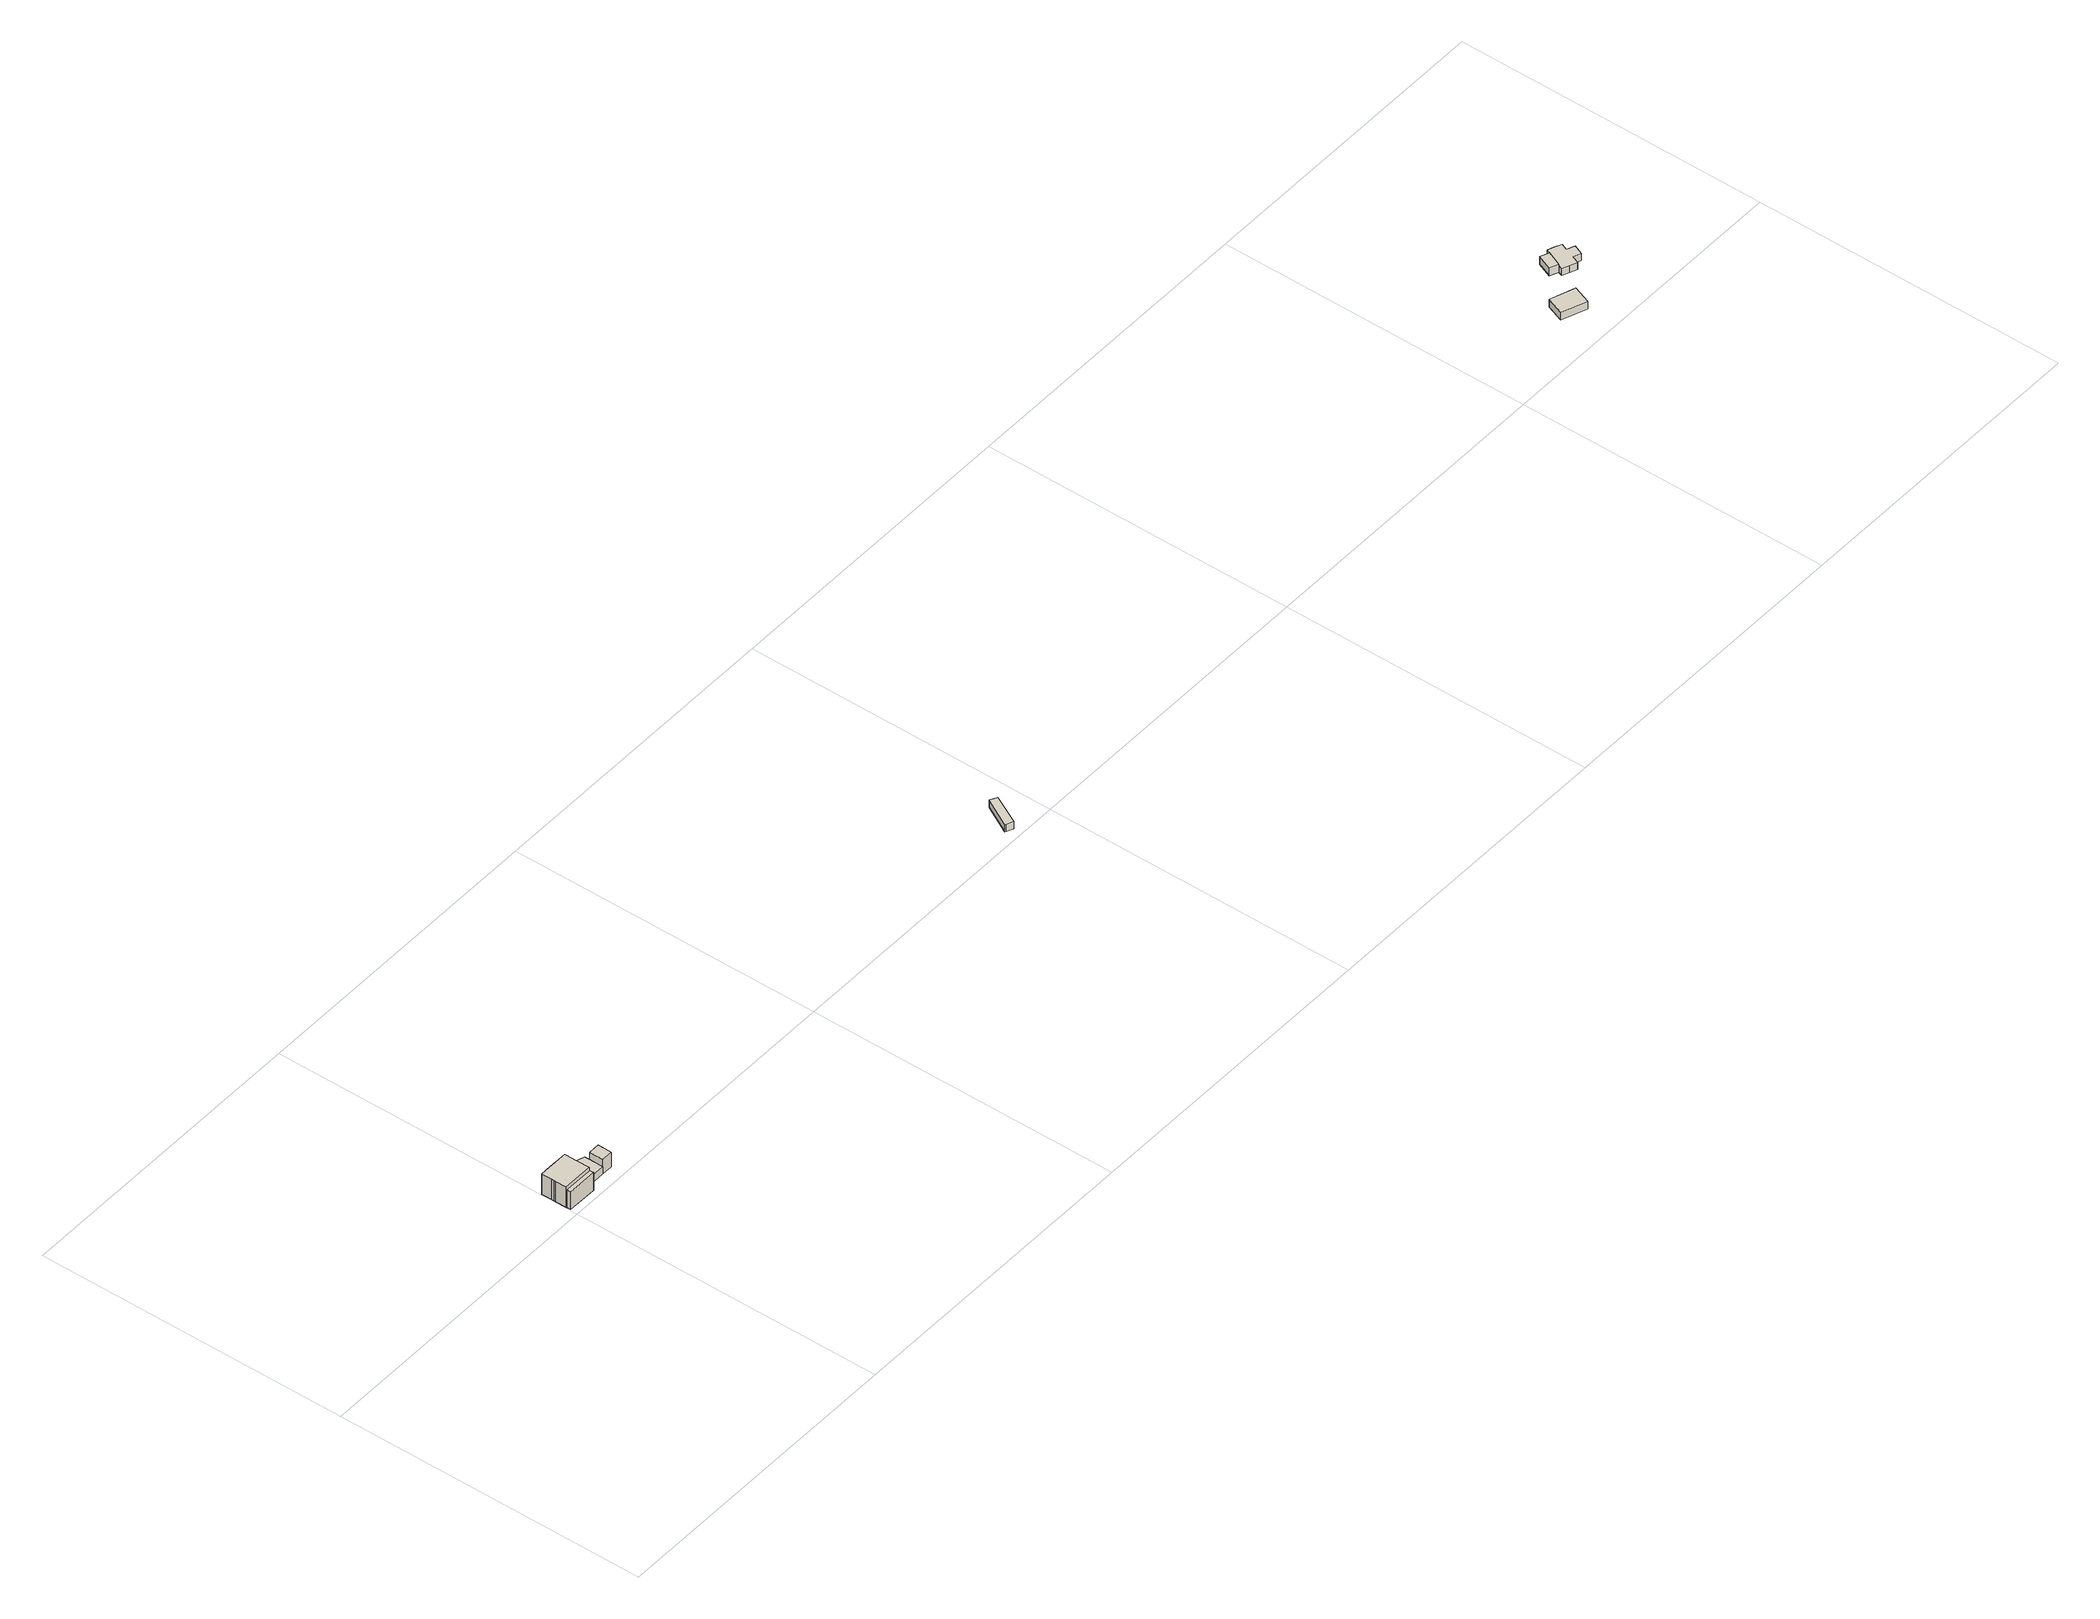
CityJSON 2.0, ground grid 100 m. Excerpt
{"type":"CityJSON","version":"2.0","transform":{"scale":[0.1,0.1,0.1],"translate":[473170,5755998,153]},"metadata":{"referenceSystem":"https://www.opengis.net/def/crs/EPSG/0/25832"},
"CityObjects":{
"building1":{"type":"Building","attributes":{"Gemeindeschluessel":"05711000","function":"31001_1010"},"address":[{"country":"Germany","locality":"Bielefeld","thoroughfareNumber":"410","thoroughfareName":"Senner Hellweg"}],"children":["building1-1","building1-2"]},
"building1-1":{"type":"BuildingPart","attributes":{"BezugspunktDach":"2000","measuredHeight":8.34},"parents":["building1"],"geometry":[{"type":"Solid","lod":"1","boundaries":[[[[0,1,2,3,4,5,6,7,8]],[[9,10,11,12,13,14,15,16,17]],[[9,17,8,7]],[[10,9,7,6]],[[11,10,6,5]],[[12,11,5,4]],[[13,12,4,3]],[[14,13,3,2]],[[15,14,2,1]],[[16,15,1,0]],[[17,16,0,8]]]]}]},
"building1-2":{"type":"BuildingPart","attributes":{"BezugspunktDach":"2000","measuredHeight":6.7},"address":[{"country":"Germany","locality":"Bielefeld","thoroughfareNumber":"410","thoroughfareName":"Senner Hellweg"}],"parents":["building1"],"geometry":[{"type":"Solid","lod":"1","boundaries":[[[[18,19,20,21]],[[22,23,24,25]],[[22,25,21,20]],[[23,22,20,19]],[[24,23,19,18]],[[25,24,18,21]]]]}]},
"building2":{"type":"Building","attributes":{"Gemeindeschluessel":"05711000","BezugspunktDach":"2000","function":"31001_9998","measuredHeight":2.67},"address":[{"country":"Germany","locality":"Bielefeld","thoroughfareNumber":"412","thoroughfareName":"Senner Hellweg"}],"geometry":[{"type":"Solid","lod":"1","boundaries":[[[[26,27,28,29,30,31]],[[32,33,34,35,36,37]],[[32,37,31,30]],[[33,32,30,29]],[[34,33,29,28]],[[35,34,28,27]],[[36,35,27,26]],[[37,36,26,31]]]]}]},
"building3":{"type":"Building","attributes":{"Gemeindeschluessel":"05711000","BezugspunktDach":"2000","function":"31001_2460","measuredHeight":6.24},"address":[{"country":"Germany","locality":"Bielefeld","thoroughfareNumber":"412","thoroughfareName":"Senner Hellweg"}],"geometry":[{"type":"Solid","lod":"1","boundaries":[[[[38,39,40,41]],[[37,36,42,43]],[[37,43,41,40]],[[36,37,40,39]],[[42,36,39,38]],[[43,42,38,41]]]]}]},
"building4":{"type":"Building","attributes":{"Gemeindeschluessel":"05711000","BezugspunktDach":"2000","function":"31001_9998","measuredHeight":2.63},"address":[{"country":"Germany","locality":"Bielefeld","thoroughfareNumber":"425","thoroughfareName":"Senner Hellweg"}],"geometry":[{"type":"Solid","lod":"1","boundaries":[[[[44,45,46,47,48]],[[49,50,51,52,53]],[[49,53,48,47]],[[50,49,47,46]],[[51,50,46,45]],[[52,51,45,44]],[[53,52,44,48]]]]}]},
"building5":{"type":"Building","attributes":{"Gemeindeschluessel":"05711000","BezugspunktDach":"2000","function":"31001_1310","measuredHeight":3.14},"address":[{"country":"Germany","locality":"Bielefeld","thoroughfareNumber":"135","thoroughfareName":"Senner Hellweg"}],"geometry":[{"type":"Solid","lod":"1","boundaries":[[[[54,55,56,57]],[[58,59,60,61]],[[58,61,57,56]],[[59,58,56,55]],[[60,59,55,54]],[[61,60,54,57]]]]}]},
"building6":{"type":"Building","attributes":{"Gemeindeschluessel":"05711000","function":"31001_1010"},"address":[{"country":"Germany","locality":"Bielefeld","thoroughfareNumber":"443","thoroughfareName":"Senner Hellweg"}],"children":["building6-1","building6-2"]},
"building6-1":{"type":"BuildingPart","attributes":{"BezugspunktDach":"2000","measuredHeight":5.2},"parents":["building6"],"geometry":[{"type":"Solid","lod":"1","boundaries":[[[[62,63,64,65,66,67,68,69,70,71,72,73]],[[74,75,76,77,78,79,80,81,82,83,84,85]],[[74,85,73,72]],[[75,74,72,71]],[[76,75,71,70]],[[77,76,70,69]],[[78,77,69,68]],[[79,78,68,67]],[[80,79,67,66]],[[81,80,66,65]],[[82,81,65,64]],[[83,82,64,63]],[[84,83,63,62]],[[85,84,62,73]]]]}]},
"building6-2":{"type":"BuildingPart","attributes":{"BezugspunktDach":"2000","measuredHeight":2.86},"parents":["building6"],"geometry":[{"type":"Solid","lod":"1","boundaries":[[[[86,87,88,89]],[[82,90,91,83]],[[82,83,89,88]],[[90,82,88,87]],[[91,90,87,86]],[[83,91,86,89]]]]}]}
},
"vertices":[
[99,119,82],[39,119,82],[3,119,82],[3,86,82],[3,78,82],[3,72,82],[3,37,82],[99,36,82],[99,78,82],[99,36,8],[3,37,8],[3,72,8],[3,78,8],[3,86,8],[3,119,8],[39,119,8],[99,119,8],[99,78,8],
[3,37,72],[3,23,72],[99,22,72],[99,36,72],[99,22,9],[3,23,9],[3,37,9],[99,36,9],
[165,88,33],[165,104,33],[119,120,33],[99,119,33],[99,43,33],[165,43,33],[99,43,7],[99,119,7],[119,120,7],[165,104,7],[165,88,7],[165,43,7],
[201,88,59],[165,88,59],[165,43,59],[201,43,59],[201,88,7],[201,43,7],
[1881,109,65],[1832,18,65],[1835,16,65],[1856,7,65],[1903,98,65],[1856,7,39],[1835,16,39],[1832,18,39],[1881,109,39],[1903,98,39],
[4278,134,107],[4257,79,107],[4335,50,107],[4356,106,107],[4335,50,79],[4257,79,79],[4278,134,79],[4356,106,79],
[4423,256,108],[4417,243,108],[4397,196,108],[4392,182,108],[4414,173,108],[4436,164,108],[4445,187,108],[4469,178,108],[4481,208,108],[4456,218,108],[4465,239,108],[4444,248,108],[4465,239,82],[4456,218,82],[4481,208,82],[4469,178,82],[4445,187,82],[4436,164,82],[4414,173,82],[4392,182,82],[4397,196,82],[4417,243,82],[4423,256,82],[4444,248,82],
[4390,254,110],[4371,207,110],[4397,196,110],[4417,243,110],[4371,207,82],[4390,254,82]
]}
